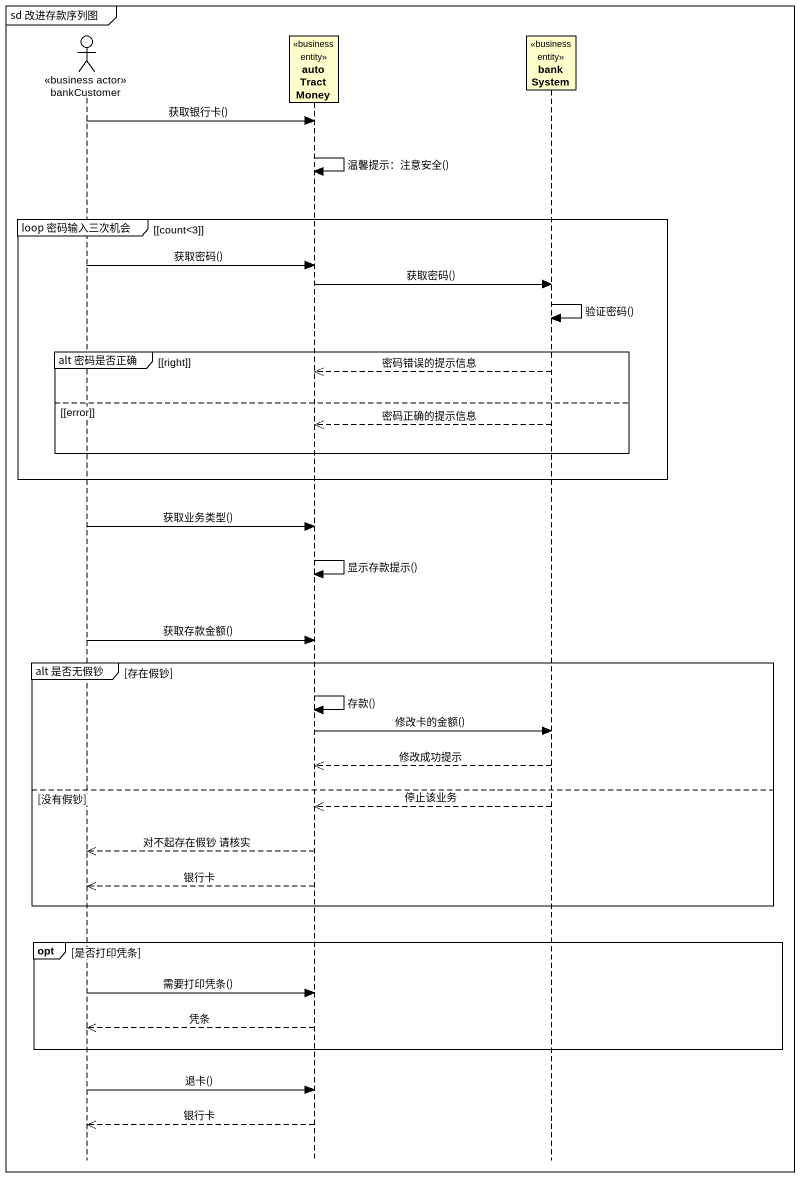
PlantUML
@startuml
mainframe sd 改进存款序列图
hide footbox
actor bankCustomer <<business actor>>
participant autoTractMoney <<business entity>>
participant bankSystem <<business entity>>

bankCustomer -> autoTractMoney : 获取银行卡()
autoTractMoney -> autoTractMoney : 温馨提示：注意安全()
group loop 密码输入三次机会 [[count<3]]
  bankCustomer -> autoTractMoney : 获取密码()
  autoTractMoney -> bankSystem : 获取密码()
  bankSystem -> bankSystem : 验证密码()
  group alt 密码是否正确 [[right]]
    bankSystem -->> autoTractMoney : 密码错误的提示信息
  else [error]
    bankSystem -->> autoTractMoney : 密码正确的提示信息
  end
end
bankCustomer -> autoTractMoney : 获取业务类型()
autoTractMoney -> autoTractMoney : 显示存款提示()
bankCustomer -> autoTractMoney : 获取存款金额()
group alt 是否无假钞 [存在假钞]
  autoTractMoney -> autoTractMoney : 存款()
  autoTractMoney -> bankSystem : 修改卡的金额()
  bankSystem -->> autoTractMoney : 修改成功提示
else 没有假钞
  bankSystem -->> autoTractMoney : 停止该业务
  autoTractMoney -->> bankCustomer : 对不起存在假钞 请核实
  autoTractMoney -->> bankCustomer : 银行卡
end
opt 是否打印凭条
  bankCustomer -> autoTractMoney : 需要打印凭条()
  autoTractMoney -->> bankCustomer : 凭条
end
bankCustomer -> autoTractMoney : 退卡()
autoTractMoney -->> bankCustomer : 银行卡
@enduml
